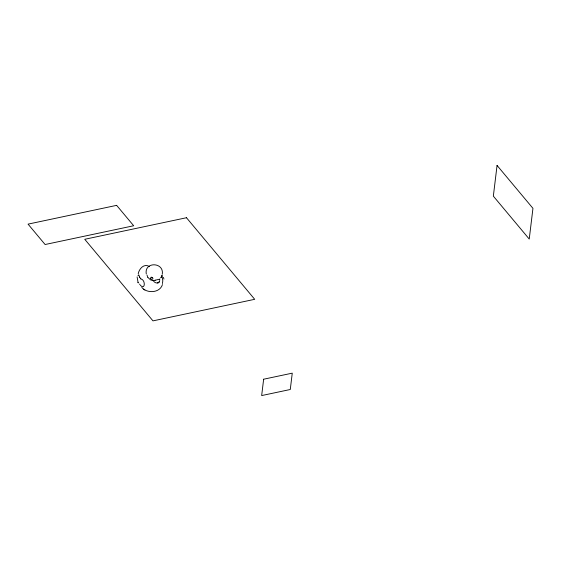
<?xml version="1.0" encoding="UTF-8"?>
<svg xmlns="http://www.w3.org/2000/svg" width="561" height="561" viewBox="0 0 561 561"><rect width="100%" height="100%" fill="white"/><g stroke="black" fill="none" stroke-linecap="round" stroke-linejoin="round"><path stroke-width="0.84" d="M162.234 274.329C164.464 262.029 143.925 261.335 146.288 274.027M137.122 276.938L138.09 282.569M162.01 275.444L162.802 280.837L162.431 283.557M137.992 275.753L138.756 274.799L139.668 277.218M138.216 273.803C139.086 268.782 144.079 263.116 149.45 266.531M159.738 280.521C159.394 283.564 156.014 283.614 154.149 281.825M162.466 284.553C159.878 293.094 147.094 293.691 141.793 287.463M161.757 276.264L161.379 277.12M161.203 277.415L160.86 277.884L162.003 275.332M158.84 282.344L157.69 282.975L159.128 281.917M150.523 278.354C151.519 280.647 154.429 278.515 152.045 277.386M159.562 279.357L159.899 279.098L155.495 280.163M155.446 280.177L154.205 280.437A10.294 4.116 8.8 0 1 153.721 280.402L152.802 280.374L153.63 280.907A4.313 0.687 7.9 0 0 153.959 280.991L150.523 279.883L147.845 277.386M152.024 277.372L151.302 277.183A1.564 1.227 43.6 0 0 151.056 277.232L150.523 278.347M143.609 289.111L144.871 289.981M140.839 278.894L139.64 277.148M140.909 278.943C145.748 279.89 145.215 290.633 140.355 285.24M139.955 284.686L139.598 284.076M147.802 277.309L147.01 275.128M137.971 282.288L138.258 282.961M163.419 277.372L163.938 279.119M263.642 379.215L261.664 395.568L290.282 389.502L292.26 373.156L263.642 379.215M497.06 165.432L493.343 196.133L529.233 239.049L532.95 208.348L497.06 165.432M116.632 205.354L28.05 224.127L45.104 244.519L133.686 225.753L116.632 205.354M186.476 217.731L84.746 239.288L152.971 320.871L254.701 299.315L186.476 217.731"/></g></svg>
